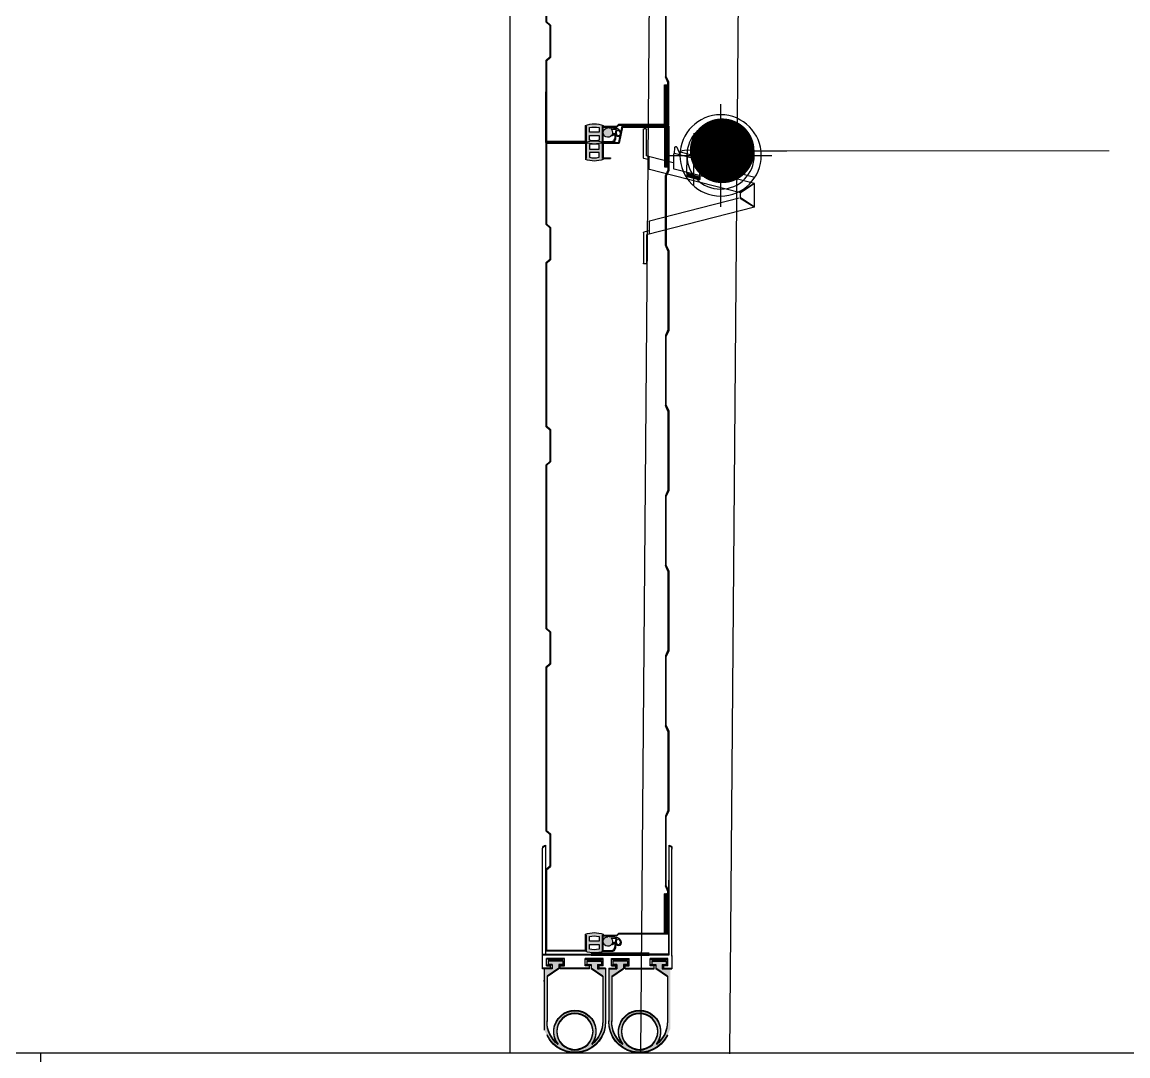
# Model space of a CAD drawing. Header units: millimetres. Extents: x 1448 to 104164, y -19509 to -89.
# Drawn here: x 34293 to 34977, y -7649 to -7010 of the extents above; entities that cross this region are included whole.
import ezdxf

# ---------------------------------------------------------------- set-up
doc = ezdxf.new("R2010")
doc.units = ezdxf.units.MM
doc.header["$LTSCALE"] = 60
doc.header["$MEASUREMENT"] = 0
doc.header["$PDSIZE"] = -10
doc.linetypes.add('CEN', pattern=[62, 60, -1, 0, -1])
doc.linetypes.add('HID', pattern=[2.5, 1.5, -1])
doc.layers.get('0').update_dxf_attribs({"linetype": 'CONTINUOUS'})
for name, color, linetype in [('8', 8, 'CONTINUOUS'), ('[0]', 255, 'CONTINUOUS'), ('A-외장판넬', 8, 'CONTINUOUS'), ('cen', 14, 'CONTINUOUS'), ('CON', 2, 'CONTINUOUS'), ('FIN', 6, 'CONTINUOUS'), ('FOR', 4, 'CONTINUOUS'), ('PANEL', 9, 'CONTINUOUS'), ('WID', 7, 'CONTINUOUS')]:
    doc.layers.add(name, color=color, linetype=linetype)
doc.styles.add('0T-OUT', font='H2GTRE.TTF')
doc.dimstyles.new('MAIN', dxfattribs={"dimtxt": 1.5, "dimasz": 0.5, "dimexe": 1, "dimexo": 2, "dimgap": 1, "dimtad": 1, "dimdec": 0, "dimdsep": 46, "dimlunit": 6, "dimtxsty": '0T-OUT', "dimblk": 'DOT', "dimcen": 2.5, "dimdle": 2, "dimclrd": 256, "dimclre": 256, "dimclrt": 3, "dimadec": 0, "dimazin": 0, "dimtfac": 1, "dimtdec": 0, "dimtix": 1, "dimtmove": 2, "dimatfit": 3, "dimldrblk": 'DOT', "dimfxl": 1, "dimtvp": 1, "dimtolj": 1, "dimtzin": 0, "dimlwd": 0, "dimlwe": 0, "dimarcsym": 0})

# ---------------------------------------------------------------- blocks, each defined once
blk = doc.blocks.new('저온용 버텀씰')
h = blk.add_hatch(color=256)
h.paths.add_polyline_path([(17.66, -44.95, -1), (-4.74, -44.95, -1)], flags=16)
h.paths.add_polyline_path([(57.66, -44.95, -1), (35.26, -44.95, -1)], flags=16)
edge = h.paths.add_edge_path()
edge.add_line((-12.54, -43.06), (-10.39, -47.73))
edge.add_arc((6.46, -38.95), 19, 207.5354, 361.19362)
edge.add_line((25.46, -38.55), (25.46, -5.95))
edge.add_line((25.46, -5.95), (20.45, -5.95))
edge.add_line((20.45, -5.95), (20.45, -3.63))
edge.add_line((20.45, -3.63), (22.94, -3.63))
edge.add_line((22.94, -3.63), (22.94, -1.19))
edge.add_line((22.94, -1.19), (13.94, -1.19))
edge.add_line((13.94, -1.19), (13.94, -3.63))
edge.add_line((13.94, -3.63), (16.45, -3.63))
edge.add_line((16.45, -3.63), (16.45, -6))
edge.add_line((16.45, -6), (23.66, -10.95))
edge.add_line((23.66, -10.95), (23.66, -38.55))
edge.add_arc((6.44, -39.03), 17.23, -52.76113, 1.58966, ccw=False)
edge.add_arc((6.46, -44.95), 13, 323.14732, 576.85268)
edge.add_arc((6.49, -39.03), 17.23, 178.41034, 232.76113, ccw=False)
edge.add_line((-10.74, -38.55), (-10.74, -10.95))
edge.add_line((-10.74, -10.95), (-3.54, -6))
edge.add_line((-3.54, -6), (-3.54, -3.63))
edge.add_line((-3.54, -3.63), (-1.02, -3.63))
edge.add_line((-1.02, -3.63), (-1.02, -1.19))
edge.add_line((-1.02, -1.19), (-10.02, -1.19))
edge.add_line((-10.02, -1.19), (-10.02, -3.63))
edge.add_line((-10.02, -3.63), (-7.54, -3.63))
edge.add_line((-7.54, -3.63), (-7.54, -6))
edge.add_line((-7.54, -6), (-12.54, -6))
edge.add_line((-12.54, -6), (-12.54, -43.06))
edge = h.paths.add_edge_path()
edge.add_line((63.61, -47.15), (65.46, -43.78))
edge.add_line((65.46, -43.78), (65.46, -6))
edge.add_line((65.46, -6), (60.46, -6))
edge.add_line((60.46, -6), (60.46, -3.63))
edge.add_line((60.46, -3.63), (62.95, -3.63))
edge.add_line((62.95, -3.63), (62.95, -1.19))
edge.add_line((62.95, -1.19), (53.95, -1.19))
edge.add_line((53.95, -1.19), (53.95, -3.63))
edge.add_line((53.95, -3.63), (56.46, -3.63))
edge.add_line((56.46, -3.63), (56.46, -6))
edge.add_line((56.46, -6), (63.66, -10.95))
edge.add_line((63.66, -10.95), (63.66, -38.55))
edge.add_arc((46.44, -39.03), 17.23, -52.76113, 1.58966, ccw=False)
edge.add_arc((46.46, -44.95), 13, 323.14732, 576.85268)
edge.add_arc((46.49, -39.03), 17.23, 178.41034, 232.76113, ccw=False)
edge.add_line((29.26, -38.55), (29.26, -10.95))
edge.add_line((29.26, -10.95), (36.48, -6))
edge.add_line((36.48, -6), (36.48, -3.63))
edge.add_line((36.48, -3.63), (38.99, -3.63))
edge.add_line((38.99, -3.63), (38.99, -1.19))
edge.add_line((38.99, -1.19), (29.99, -1.19))
edge.add_line((29.99, -1.19), (29.99, -3.63))
edge.add_line((29.99, -3.63), (32.48, -3.63))
edge.add_line((32.48, -3.63), (32.48, -6))
edge.add_line((32.48, -6), (31.48, -5.95))
edge.add_line((31.48, -5.95), (27.46, -5.95))
edge.add_line((27.46, -5.95), (27.46, -38.55))
edge.add_arc((46.46, -38.95), 19, 178.80638, 334.43909)
at = {"layer": 'FOR'}
for points in [[(36.46, 3.48), (0.46, 3.48), (0.46, 2.98), (36.46, 2.98)], [(36.46, 2.98), (0.46, 2.98), (0.46, 2.48), (36.46, 2.48)]]:
    blk.add_hatch(color=4, dxfattribs=at).paths.add_polyline_path(points)
for p, q in [((-11.54, 70), (-11.54, 2.48)), ((-13.54, 25.32), (-13.54, 68.05)), ((66.46, -6), (66.46, 68.05)), ((-11.54, 2.98), (-11.54, 48.35)), ((-13.54, 4.82), (-13.54, 25.32)), ((-13.54, 1.8), (-13.54, 5.32)), ((-13.54, 1.8), (-13.54, -6)), ((0.46, 2.98), (-11.54, 2.98)), ((-11.54, 2.48), (66.46, 2.48)), ((0, 0), (-11, 0)), ((-11, 0), (0, 0)), ((-11, -4), (-11, 0)), ((0, -4), (0, 0)), ((23.91, 0), (12.91, 0)), ((23.91, 0), (12.91, 0)), ((12.91, -4), (12.91, 0)), ((23.91, -4), (23.91, 0)), ((40.01, 0), (29.01, 0)), ((29.01, 0), (40.01, 0)), ((29.01, -4), (29.01, 0)), ((40.01, -4), (40.01, 0)), ((52.93, 0), (63.93, 0)), ((52.93, -4), (52.93, 0)), ((63.93, -4), (63.93, 0)), ((63.93, -4), (63.93, 0)), ((-7.54, -6), (-13.54, -6)), ((-11, -4), (-8.54, -4)), ((-10.74, -10.95), (-3.54, -6)), ((-10.02, -1.19), (-10.02, -3.63)), ((-10.02, -1.19), (-10.02, -3.63)), ((-1.02, -1.19), (-10.02, -1.19)), ((-1.02, -1.19), (-10.02, -1.19)), ((-7.54, -3.63), (-10.02, -3.63)), ((-7.54, -3.63), (-10.02, -3.63)), ((-8.54, -6), (-8.54, -4)), ((-7.54, -3.63), (-7.54, -5.95)), ((-7.54, -3.63), (-7.54, -6)), ((-3.54, -3.63), (-3.54, -6)), ((-1.02, -3.63), (-3.54, -3.63)), ((-1.02, -3.63), (-3.54, -3.63)), ((-2.54, -6), (-2.54, -4)), ((-2.54, -4), (0, -4)), ((15.45, -6), (-2.54, -6)), ((-1.02, -1.19), (-1.02, -3.63)), ((-1.02, -1.19), (-1.02, -3.63)), ((15.45, -4), (12.91, -4)), ((13.94, -1.19), (13.94, -3.63)), ((13.94, -1.19), (13.94, -3.63)), ((13.94, -1.19), (22.94, -1.19)), ((13.94, -1.19), (22.94, -1.19)), ((13.94, -3.63), (16.45, -3.63)), ((13.94, -3.63), (16.45, -3.63)), ((15.45, -6), (15.45, -4)), ((16.45, -3.63), (16.45, -6)), ((23.66, -10.95), (16.45, -6)), ((20.45, -3.63), (20.45, -5.95)), ((20.45, -3.63), (20.45, -5.95)), ((20.45, -3.63), (22.94, -3.63)), ((20.45, -3.63), (22.94, -3.63)), ((25.46, -5.95), (20.45, -5.95)), ((21.45, -4), (21.45, -5.95)), ((23.91, -4), (21.45, -4)), ((22.94, -1.19), (22.94, -3.63)), ((22.94, -1.19), (22.94, -3.63)), ((25.46, -5.95), (25.46, -38.55)), ((27.46, -5.95), (27.46, -38.55)), ((27.46, -5.95), (31.48, -5.95)), ((29.01, -4), (31.48, -4)), ((29.26, -10.95), (36.48, -6)), ((38.99, -1.19), (29.99, -1.19)), ((38.99, -1.19), (29.99, -1.19)), ((29.99, -1.19), (29.99, -3.63)), ((29.99, -1.19), (29.99, -3.63)), ((32.48, -3.63), (29.99, -3.63)), ((32.48, -3.63), (29.99, -3.63)), ((31.48, -5.95), (31.48, -4)), ((32.48, -6), (31.48, -5.95)), ((32.48, -3.63), (32.48, -5.95)), ((32.48, -3.63), (32.48, -6)), ((38.99, -3.63), (36.48, -3.63)), ((38.99, -3.63), (36.48, -3.63)), ((36.48, -3.63), (36.48, -6)), ((37.48, -6), (37.48, -4)), ((37.48, -4), (40.01, -4)), ((37.48, -6), (55.46, -6)), ((38.99, -1.19), (38.99, -3.63)), ((38.99, -1.19), (38.99, -3.63)), ((55.46, -4), (52.93, -4)), ((53.95, -1.19), (62.95, -1.19)), ((53.95, -1.19), (62.95, -1.19)), ((53.95, -1.19), (53.95, -3.63)), ((53.95, -1.19), (53.95, -3.63)), ((53.95, -3.63), (56.46, -3.63)), ((53.95, -3.63), (56.46, -3.63)), ((55.46, -6), (55.46, -4)), ((56.46, -3.63), (56.46, -6)), ((56.46, -6), (63.66, -10.95)), ((60.46, -3.63), (62.95, -3.63)), ((60.46, -3.63), (62.95, -3.63)), ((60.46, -3.63), (60.46, -5.95)), ((60.46, -3.63), (60.46, -6)), ((60.46, -6), (66.46, -6)), ((61.46, -6), (61.46, -4)), ((63.93, -4), (61.46, -4)), ((62.95, -1.19), (62.95, -3.63)), ((62.95, -1.19), (62.95, -3.63)), ((65.46, -6), (65.46, -43.78)), ((-10.74, -10.95), (-10.74, -38.55)), ((23.66, -10.95), (23.66, -38.55)), ((29.26, -10.95), (29.26, -38.55)), ((63.66, -10.95), (63.66, -38.55))]:
    blk.add_line(p, q)
for centre in [(6.46, -44.95), (46.46, -44.95)]:
    blk.add_circle(centre, 11.2)
for centre, radius, start, end in [((-11.59, 68.05), 1.95, 88.56746, 180), ((64.43, 67.97), 2.04, 2.41452, 88.99916), ((6.46, -44.95), 13, 323.14732, 216.85268), ((46.46, -44.95), 13, 323.14732, 216.85268), ((6.49, -39.03), 17.23, 178.41034, 232.76113), ((6.46, -38.95), 19, 205.56091, 1.19362), ((6.44, -39.03), 17.23, 307.23887, 1.58966), ((46.46, -38.95), 19, 178.80638, 334.43909), ((46.49, -39.03), 17.23, 178.41034, 232.76113), ((46.44, -39.03), 17.23, 307.23887, 1.58966)]:
    blk.add_arc(centre, radius, start, end)
at = {"color": 4}
blk.add_point((65.46, -13.66), dxfattribs=at)
at = {"layer": '8', "color": 7}
blk.add_line((64.46, 2.48), (64.46, 70), dxfattribs=at)
at = {"layer": 'FOR', "color": 4}
for p, q in [((36.46, 3.48), (0.46, 3.48)), ((36.46, 2.98), (0.46, 2.98)), ((36.46, 2.98), (0.46, 2.98)), ((36.46, 2.48), (0.46, 2.48))]:
    blk.add_line(p, q, dxfattribs=at)
blk = doc.blocks.new('11')
at = {"color": 7}
for p, q in [((5196.99, -25158.75), (5196.99, -25142.38)), ((5196.99, -25158.75), (5196.99, -25142.38)), ((5198.96, -25159.94), (5198.96, -25142.38)), ((5198.96, -25159.94), (5198.96, -25142.38)), ((5195.53, -25166.76), (5195.53, -25159.12)), ((5195.53, -25166.76), (5195.53, -25159.12)), ((5195.53, -25199.47), (5195.53, -25207.11)), ((5195.53, -25199.47), (5195.53, -25207.11)), ((5196.99, -25207.48), (5196.99, -25225.05)), ((5196.99, -25207.48), (5196.99, -25225.05)), ((5198.96, -25206.28), (5198.96, -25225.05)), ((5198.96, -25206.28), (5198.96, -25225.05))]:
    blk.add_line(p, q, dxfattribs=at)
at = {"color": 7, "linetype": 'CEN'}
for p, q in [((5197.41, -25141.95), (5198.53, -25141.95)), ((5197.41, -25141.95), (5198.53, -25141.95)), ((5197.41, -25225.48), (5198.53, -25225.48)), ((5197.41, -25225.48), (5198.53, -25225.48))]:
    blk.add_line(p, q, dxfattribs=at)
for p, q in [((5180.5, -25162.97), (5195.1, -25159.23)), ((5180.5, -25162.97), (5195.1, -25159.23)), ((5195.1, -25159.23), (5196.99, -25158.75)), ((5195.1, -25159.23), (5196.99, -25158.75)), ((5195.53, -25161.16), (5198.64, -25160.36)), ((5195.53, -25161.16), (5198.64, -25160.36)), ((5130.35, -25175.82), (5159.49, -25168.35)), ((5139.85, -25181.36), (5195.21, -25167.17)), ((5139.85, -25181.36), (5195.21, -25167.17)), ((5130.35, -25190.4), (5130.35, -25175.82)), ((5130.35, -25175.82), (5138.54, -25181.34)), ((5130.35, -25190.4), (5130.35, -25175.82)), ((5130.35, -25175.82), (5138.54, -25181.34)), ((5130.6, -25175.76), (5139.16, -25181.24)), ((5130.6, -25175.76), (5139.16, -25181.24)), ((5130.35, -25190.4), (5138.54, -25184.89)), ((5130.35, -25190.4), (5138.54, -25184.89)), ((5130.6, -25190.47), (5139.16, -25184.99)), ((5130.6, -25190.47), (5139.16, -25184.99)), ((5138.92, -25184.18), (5138.92, -25182.05)), ((5138.92, -25184.18), (5138.92, -25182.05)), ((5139.85, -25184.87), (5195.21, -25199.06)), ((5139.85, -25184.87), (5195.21, -25199.06)), ((5130.35, -25190.4), (5196.99, -25207.48)), ((5130.35, -25190.4), (5196.99, -25207.48)), ((5195.53, -25205.07), (5198.64, -25205.87)), ((5195.53, -25205.07), (5198.64, -25205.87))]:
    blk.add_line(p, q)
at = {"color": 7}
for centre, start, end in [((5197.41, -25142.38), 90, 180), ((5197.41, -25142.38), 90, 180), ((5198.53, -25142.38), 0, 90), ((5198.53, -25142.38), 0, 90), ((5197.41, -25225.05), 180, 270), ((5197.41, -25225.05), 180, 270), ((5198.53, -25225.05), 270, 0), ((5198.53, -25225.05), 270, 0)]:
    blk.add_arc(centre, 0.429, start, end, dxfattribs=at)
for centre, radius, start, end in [((5198.53, -25159.94), 0.429, 284.37278, 0), ((5198.53, -25159.94), 0.429, 284.37278, 0), ((5195.1, -25166.76), 0.429, 284.37278, 0), ((5195.1, -25166.76), 0.429, 284.37278, 0), ((5138.06, -25182.05), 0.858, 0, 56.06619), ((5138.06, -25182.05), 0.858, 0, 56.06619), ((5138.06, -25184.18), 0.858, 303.93381, 0), ((5139.64, -25180.52), 0.858, 236.06619, 284.37278), ((5139.64, -25180.52), 0.858, 236.06619, 284.37278), ((5195.1, -25199.47), 0.429, 0, 75.62722), ((5195.1, -25199.47), 0.429, 0, 75.62722), ((5198.53, -25206.28), 0.429, 0, 75.62722), ((5198.53, -25206.28), 0.429, 0, 75.62722)]:
    blk.add_arc(centre, radius, start, end)
blk = doc.blocks.new('roll')
at = {"color": 1}
for p, q in [((0, -13.77), (0, 15.14)), ((0, -13.77), (0, 15.14)), ((16.62, 13.87), (16.82, -18.37)), ((16.62, 13.87), (16.82, -18.37)), ((-13.39, 0), (13.14, 0)), ((-13.39, 0), (13.14, 0))]:
    blk.add_line(p, q, dxfattribs=at)
for p, q in [((7.93, -4.12), (28.41, 1.13)), ((7.93, -4.12), (28.41, 1.13)), ((9.01, -2.07), (25.73, 2.21)), ((9.01, -2.07), (25.73, 2.21)), ((24.86, 0.22), (26.91, 5)), ((24.86, 0.22), (26.91, 5)), ((27.2, 5.24), (27.79, 5.39)), ((27.2, 5.24), (27.79, 5.39)), ((28.41, 1.13), (28.32, 4.99)), ((28.41, 1.13), (28.32, 4.99)), ((-21.21, -13.63), (7.93, -6.16)), ((0, -5.36), (7.93, -4.12)), ((0, -5.36), (7.93, -4.12)), ((4.69, -2.6), (7.5, -2.6)), ((4.69, -2.6), (7.5, -2.6)), ((6.65, -4.32), (7.93, -4.12)), ((6.65, -4.32), (7.93, -4.12)), ((9.01, -3.84), (9.01, -2.07)), ((9.01, -3.84), (9.01, -2.07)), ((8.47, -13.63), (28.62, -8.47)), ((8.47, -13.63), (28.62, -8.47)), ((12.75, -12.94), (12.75, -14.58)), ((12.75, -12.94), (12.75, -14.58)), ((13.28, -15), (20.57, -13.13)), ((13.28, -15), (20.57, -13.13)), ((20.9, -10.86), (20.9, -12.71)), ((20.9, -10.86), (20.9, -12.71))]:
    blk.add_line(p, q)
at = {"color": 7}
for p, q in [((28.95, -8.05), (28.95, 0.71)), ((28.95, -8.05), (28.95, 0.71)), ((7.93, -13.21), (7.93, -4.12)), ((7.93, -13.21), (7.93, -4.12))]:
    blk.add_line(p, q, dxfattribs=at)
at = {"color": 1, "linetype": 'HID'}
for p, q in [((12.75, -12.94), (12.54, -2.94)), ((12.75, -12.94), (12.54, -2.94)), ((20.9, -10.86), (20.69, -0.85)), ((20.9, -10.86), (20.69, -0.85))]:
    blk.add_line(p, q, dxfattribs=at)
at = {"color": 2}
for p, q in [((12.75, -13.35), (20.9, -11.08)), ((12.75, -13.35), (20.9, -11.08)), ((20.9, -11.59), (12.75, -13.35)), ((20.9, -11.59), (12.75, -13.35)), ((12.75, -14.18), (20.9, -12.06)), ((12.75, -14.18), (20.9, -12.06)), ((20.9, -12.57), (12.75, -14.18)), ((12.75, -14.58), (20.9, -12.57)), ((20.9, -12.57), (12.75, -14.18)), ((12.75, -14.58), (20.9, -12.57)), ((12.76, -13.77), (20.9, -11.59)), ((12.76, -13.77), (20.9, -11.59)), ((20.9, -12.06), (12.76, -13.77)), ((20.9, -12.06), (12.76, -13.77))]:
    blk.add_line(p, q, dxfattribs=at)
at = {"color": 7}
for radius in [25.13, 20.84]:
    blk.add_circle((0, 0), radius, dxfattribs=at)
at = {"color": 4}
for radius in [13.93, 12.28, 10.13]:
    blk.add_circle((0, 0), radius, dxfattribs=at)
at = {"color": 6}
blk.add_circle((0, 0), 9.46, dxfattribs=at)
for radius in [4.65, 4.22]:
    blk.add_circle((0, 0), radius)
for centre, radius, start, end in [((-0.01, 0.01), 7.95, 340.81023, 284.41777), ((-0.01, 0.01), 7.95, 340.81023, 284.41777), ((0, 0), 5.36, 330.99721, 287.7667), ((0, 0), 5.36, 330.99721, 287.7667), ((20.06, -10.45), 13.86, 65.91148, 142.83407), ((20.06, -10.45), 13.86, 65.91148, 142.83407), ((27.3, 4.83), 0.429, 104.37278, 156.81654), ((27.3, 4.83), 0.429, 104.37278, 156.81654), ((27.9, 4.98), 0.429, 1.27615, 104.37278), ((27.9, 4.98), 0.429, 1.27615, 104.37278), ((28.52, 0.71), 0.429, 0, 104.37278), ((28.52, 0.71), 0.429, 0, 104.37278), ((8.36, -13.21), 0.429, 180, 284.37278), ((8.36, -13.21), 0.429, 180, 284.37278), ((20.47, -12.71), 0.429, 284.37278, 0), ((20.47, -12.71), 0.429, 284.37278, 0), ((28.52, -8.05), 0.429, 284.37278, 0), ((28.52, -8.05), 0.429, 284.37278, 0), ((13.18, -14.58), 0.429, 180, 284.37278), ((13.18, -14.58), 0.429, 180, 284.37278), ((-13.49, -21.98), 0.858, 303.93381, 0), ((-11.92, -23.5), 0.858, 75.62722, 123.93381), ((-11.92, -23.5), 0.858, 75.62722, 123.93381)]:
    blk.add_arc(centre, radius, start, end)
at = {"layer": 'cen'}
for p, q in [((0, 31.73), (0, -31.73)), ((31.73, 0), (-31.73, 0))]:
    blk.add_line(p, q, dxfattribs=at)
blk = doc.blocks.new('*X51')
at = {"color": 0}
for p, q in [((112.38, 374.89), (114.29, 376.8)), ((112.38, 375.07), (114.11, 376.8)), ((112.38, 375.25), (113.94, 376.8)), ((112.38, 375.43), (113.76, 376.8)), ((112.38, 375.6), (113.58, 376.8)), ((112.38, 375.78), (113.41, 376.8)), ((112.38, 375.96), (113.23, 376.8)), ((112.38, 376.13), (113.05, 376.8)), ((112.38, 376.31), (112.87, 376.8)), ((112.38, 376.49), (112.7, 376.8)), ((112.38, 376.66), (112.52, 376.8)), ((114.39, 374.75), (112.38, 376.76)), ((114.21, 374.75), (112.38, 376.58)), ((114.04, 374.75), (112.38, 376.41)), ((113.86, 374.75), (112.38, 376.23)), ((113.68, 374.75), (112.38, 376.05)), ((112.42, 374.75), (114.47, 376.8)), ((114.57, 374.75), (112.52, 376.8)), ((112.59, 374.75), (114.64, 376.8)), ((114.74, 374.75), (112.69, 376.8)), ((112.77, 374.75), (114.82, 376.8)), ((114.92, 374.75), (112.87, 376.8)), ((112.95, 374.75), (115, 376.8)), ((115.1, 374.75), (113.05, 376.8)), ((113.12, 374.75), (115.17, 376.8)), ((115.27, 374.75), (113.22, 376.8)), ((113.3, 374.75), (115.35, 376.8)), ((115.45, 374.75), (113.4, 376.8)), ((113.48, 374.75), (115.53, 376.8)), ((115.63, 374.75), (113.58, 376.8)), ((113.65, 374.75), (115.7, 376.8)), ((115.8, 374.75), (113.75, 376.8)), ((113.83, 374.75), (115.88, 376.8)), ((115.98, 374.75), (113.93, 376.8)), ((114.01, 374.75), (116.06, 376.8)), ((116.16, 374.75), (114.11, 376.8)), ((114.18, 374.75), (116.23, 376.8)), ((116.33, 374.75), (114.28, 376.8)), ((114.36, 374.75), (116.41, 376.8)), ((116.51, 374.75), (114.46, 376.8)), ((114.54, 374.75), (116.59, 376.8)), ((116.69, 374.75), (114.64, 376.8)), ((114.71, 374.75), (116.76, 376.8)), ((116.86, 374.75), (114.81, 376.8)), ((114.89, 374.75), (116.94, 376.8)), ((117.04, 374.75), (114.99, 376.8)), ((115.07, 374.75), (117.12, 376.8)), ((117.22, 374.75), (115.17, 376.8)), ((115.24, 374.75), (117.29, 376.8)), ((117.39, 374.75), (115.34, 376.8)), ((115.42, 374.75), (117.47, 376.8)), ((117.57, 374.75), (115.52, 376.8)), ((115.6, 374.75), (117.65, 376.8)), ((117.75, 374.75), (115.7, 376.8)), ((115.77, 374.75), (117.82, 376.8)), ((117.92, 374.75), (115.87, 376.8)), ((115.95, 374.75), (118, 376.8)), ((118.1, 374.75), (116.05, 376.8)), ((116.13, 374.75), (118.18, 376.8)), ((118.28, 374.75), (116.23, 376.8)), ((116.3, 374.75), (118.35, 376.8)), ((118.45, 374.75), (116.4, 376.8)), ((116.48, 374.75), (118.53, 376.8)), ((118.63, 374.75), (116.58, 376.8)), ((116.66, 374.75), (118.71, 376.8)), ((118.81, 374.75), (116.76, 376.8)), ((116.84, 374.75), (118.89, 376.8)), ((118.98, 374.75), (116.93, 376.8)), ((117.01, 374.75), (119.06, 376.8)), ((119.16, 374.75), (117.11, 376.8)), ((117.19, 374.75), (119.24, 376.8)), ((119.34, 374.75), (117.29, 376.8)), ((117.37, 374.75), (119.42, 376.8)), ((119.52, 374.75), (117.47, 376.8)), ((117.54, 374.75), (119.59, 376.8)), ((119.69, 374.75), (117.64, 376.8)), ((117.72, 374.75), (119.77, 376.8)), ((119.87, 374.75), (117.82, 376.8)), ((117.9, 374.75), (119.95, 376.8)), ((120.05, 374.75), (118, 376.8)), ((118.07, 374.75), (120.12, 376.8)), ((120.22, 374.75), (118.17, 376.8)), ((118.25, 374.75), (120.3, 376.8)), ((120.4, 374.75), (118.35, 376.8)), ((118.43, 374.75), (120.48, 376.8)), ((120.58, 374.75), (118.53, 376.8)), ((118.6, 374.75), (120.65, 376.8)), ((120.75, 374.75), (118.7, 376.8)), ((118.78, 374.75), (120.83, 376.8)), ((120.93, 374.75), (118.88, 376.8)), ((118.96, 374.75), (121.01, 376.8)), ((121.11, 374.75), (119.06, 376.8)), ((119.13, 374.75), (121.18, 376.8)), ((121.28, 374.75), (119.23, 376.8)), ((119.31, 374.75), (121.36, 376.8)), ((121.46, 374.75), (119.41, 376.8)), ((119.49, 374.75), (121.54, 376.8)), ((121.64, 374.75), (119.59, 376.8)), ((119.66, 374.75), (121.71, 376.8)), ((121.81, 374.75), (119.76, 376.8)), ((119.84, 374.75), (121.89, 376.8)), ((121.99, 374.75), (119.94, 376.8)), ((120.02, 374.75), (122.07, 376.8)), ((122.17, 374.75), (120.12, 376.8)), ((120.19, 374.75), (122.24, 376.8)), ((122.34, 374.75), (120.29, 376.8)), ((120.37, 374.75), (122.42, 376.8)), ((122.52, 374.75), (120.47, 376.8)), ((120.55, 374.75), (122.6, 376.8)), ((122.7, 374.75), (120.65, 376.8)), ((120.72, 374.75), (122.77, 376.8)), ((122.87, 374.75), (120.82, 376.8)), ((120.9, 374.75), (122.95, 376.8)), ((123.05, 374.75), (121, 376.8)), ((121.08, 374.75), (123.13, 376.8)), ((123.23, 374.75), (121.18, 376.8)), ((121.25, 374.75), (123.3, 376.8)), ((123.4, 374.75), (121.35, 376.8)), ((121.43, 374.75), (123.48, 376.8)), ((123.58, 374.75), (121.53, 376.8)), ((121.61, 374.75), (123.66, 376.8)), ((123.76, 374.75), (121.71, 376.8)), ((121.78, 374.75), (123.83, 376.8)), ((123.93, 374.75), (121.88, 376.8)), ((121.96, 374.75), (124.01, 376.8)), ((124.11, 374.75), (122.06, 376.8)), ((122.14, 374.75), (124.19, 376.8)), ((124.29, 374.75), (122.24, 376.8)), ((122.32, 374.75), (124.37, 376.8)), ((124.47, 374.75), (122.42, 376.8)), ((122.49, 374.75), (124.54, 376.8)), ((124.64, 374.75), (122.59, 376.8)), ((122.67, 374.75), (124.72, 376.8)), ((124.82, 374.75), (122.77, 376.8)), ((122.85, 374.75), (124.9, 376.8)), ((125, 374.75), (122.95, 376.8)), ((123.02, 374.75), (125.07, 376.8)), ((125.17, 374.75), (123.12, 376.8)), ((123.2, 374.75), (125.25, 376.8)), ((125.35, 374.75), (123.3, 376.8)), ((123.38, 374.75), (125.43, 376.8)), ((125.53, 374.75), (123.48, 376.8)), ((123.55, 374.75), (125.6, 376.8)), ((125.7, 374.75), (123.65, 376.8)), ((123.73, 374.75), (125.78, 376.8)), ((125.88, 374.75), (123.83, 376.8)), ((123.91, 374.75), (125.96, 376.8)), ((126.06, 374.75), (124.01, 376.8)), ((124.08, 374.75), (126.13, 376.8)), ((126.23, 374.75), (124.18, 376.8)), ((124.26, 374.75), (126.31, 376.8)), ((126.41, 374.75), (124.36, 376.8)), ((124.44, 374.75), (126.49, 376.8)), ((126.59, 374.75), (124.54, 376.8)), ((124.61, 374.75), (126.66, 376.8)), ((126.76, 374.75), (124.71, 376.8)), ((124.79, 374.75), (126.84, 376.8)), ((126.94, 374.75), (124.89, 376.8)), ((124.97, 374.75), (127.02, 376.8)), ((127.12, 374.75), (125.07, 376.8)), ((125.14, 374.75), (127.19, 376.8)), ((127.29, 374.75), (125.24, 376.8)), ((125.32, 374.75), (127.37, 376.8)), ((127.47, 374.75), (125.42, 376.8)), ((125.5, 374.75), (127.55, 376.8)), ((127.65, 374.75), (125.6, 376.8)), ((125.67, 374.75), (127.72, 376.8)), ((127.82, 374.75), (125.77, 376.8)), ((125.85, 374.75), (127.9, 376.8)), ((128, 374.75), (125.95, 376.8)), ((126.03, 374.75), (128.08, 376.8)), ((128.18, 374.75), (126.13, 376.8)), ((126.2, 374.75), (128.25, 376.8)), ((128.35, 374.75), (126.3, 376.8)), ((126.38, 374.75), (128.43, 376.8)), ((128.53, 374.75), (126.48, 376.8)), ((126.56, 374.75), (128.61, 376.8)), ((128.71, 374.75), (126.66, 376.8)), ((126.73, 374.75), (128.78, 376.8)), ((128.88, 374.75), (126.83, 376.8)), ((126.91, 374.75), (128.96, 376.8)), ((129.06, 374.75), (127.01, 376.8)), ((127.09, 374.75), (129.14, 376.8)), ((129.24, 374.75), (127.19, 376.8)), ((127.26, 374.75), (129.31, 376.8)), ((129.41, 374.75), (127.36, 376.8)), ((127.44, 374.75), (129.49, 376.8)), ((129.59, 374.75), (127.54, 376.8)), ((127.62, 374.75), (129.67, 376.8)), ((129.77, 374.75), (127.72, 376.8)), ((127.8, 374.75), (129.85, 376.8)), ((129.95, 374.75), (127.9, 376.8)), ((127.97, 374.75), (130.02, 376.8)), ((130.12, 374.75), (128.07, 376.8)), ((128.15, 374.75), (130.2, 376.8)), ((130.3, 374.75), (128.25, 376.8)), ((128.33, 374.75), (130.38, 376.8)), ((130.48, 374.75), (128.43, 376.8)), ((128.5, 374.75), (130.55, 376.8)), ((130.65, 374.75), (128.6, 376.8)), ((128.68, 374.75), (130.73, 376.8)), ((130.83, 374.75), (128.78, 376.8)), ((128.86, 374.75), (130.91, 376.8)), ((131.01, 374.75), (128.96, 376.8)), ((129.03, 374.75), (131.08, 376.8)), ((131.18, 374.75), (129.13, 376.8)), ((129.21, 374.75), (131.26, 376.8)), ((131.36, 374.75), (129.31, 376.8)), ((129.39, 374.75), (131.44, 376.8)), ((131.54, 374.75), (129.49, 376.8)), ((129.56, 374.75), (131.61, 376.8)), ((131.71, 374.75), (129.66, 376.8)), ((129.74, 374.75), (131.79, 376.8)), ((131.89, 374.75), (129.84, 376.8)), ((129.92, 374.75), (131.97, 376.8)), ((132.07, 374.75), (130.02, 376.8)), ((130.09, 374.75), (132.14, 376.8)), ((132.24, 374.75), (130.19, 376.8)), ((130.27, 374.75), (132.32, 376.8)), ((132.42, 374.75), (130.37, 376.8)), ((130.45, 374.75), (132.5, 376.8)), ((132.6, 374.75), (130.55, 376.8)), ((130.62, 374.75), (132.67, 376.8)), ((132.77, 374.75), (130.72, 376.8)), ((130.8, 374.75), (132.85, 376.8)), ((132.95, 374.75), (130.9, 376.8)), ((130.98, 374.75), (133.03, 376.8)), ((133.13, 374.75), (131.08, 376.8)), ((131.15, 374.75), (133.2, 376.8)), ((133.3, 374.75), (131.25, 376.8)), ((131.33, 374.75), (133.38, 376.8)), ((133.48, 374.75), (131.43, 376.8)), ((131.51, 374.75), (133.56, 376.8)), ((133.66, 374.75), (131.61, 376.8)), ((131.68, 374.75), (133.73, 376.8)), ((133.83, 374.75), (131.78, 376.8)), ((131.86, 374.75), (133.91, 376.8)), ((134.01, 374.75), (131.96, 376.8)), ((132.04, 374.75), (134.09, 376.8)), ((134.19, 374.75), (132.14, 376.8)), ((132.21, 374.75), (134.26, 376.8)), ((134.36, 374.75), (132.31, 376.8)), ((132.39, 374.75), (134.44, 376.8)), ((134.54, 374.75), (132.49, 376.8)), ((132.57, 374.75), (134.62, 376.8)), ((134.72, 374.75), (132.67, 376.8)), ((132.75, 374.75), (134.8, 376.8)), ((134.89, 374.75), (132.84, 376.8)), ((132.92, 374.75), (134.97, 376.8)), ((135.07, 374.75), (133.02, 376.8)), ((133.1, 374.75), (135.15, 376.8)), ((135.25, 374.75), (133.2, 376.8)), ((133.28, 374.75), (135.33, 376.8)), ((135.43, 374.75), (133.38, 376.8)), ((133.45, 374.75), (135.5, 376.8)), ((135.6, 374.75), (133.55, 376.8)), ((133.63, 374.75), (135.68, 376.8)), ((135.78, 374.75), (133.73, 376.8)), ((133.81, 374.75), (135.86, 376.8)), ((135.96, 374.75), (133.91, 376.8)), ((133.98, 374.75), (136.03, 376.8)), ((136.13, 374.75), (134.08, 376.8)), ((134.16, 374.75), (136.21, 376.8)), ((136.31, 374.75), (134.26, 376.8)), ((134.34, 374.75), (136.39, 376.8)), ((136.49, 374.75), (134.44, 376.8)), ((134.51, 374.75), (136.56, 376.8)), ((136.66, 374.75), (134.61, 376.8)), ((134.69, 374.75), (136.74, 376.8)), ((136.84, 374.75), (134.79, 376.8)), ((134.87, 374.75), (136.88, 376.77)), ((136.88, 374.89), (134.97, 376.8)), ((135.04, 374.75), (136.88, 376.59)), ((136.88, 375.06), (135.14, 376.8)), ((135.22, 374.75), (136.88, 376.41)), ((136.88, 375.24), (135.32, 376.8)), ((135.4, 374.75), (136.88, 376.24)), ((136.88, 375.42), (135.5, 376.8)), ((135.57, 374.75), (136.88, 376.06)), ((136.88, 375.59), (135.67, 376.8)), ((136.88, 375.77), (135.85, 376.8)), ((136.88, 375.95), (136.03, 376.8)), ((136.88, 376.12), (136.2, 376.8)), ((136.88, 376.3), (136.38, 376.8)), ((136.88, 376.48), (136.56, 376.8)), ((136.88, 376.65), (136.73, 376.8)), ((113.5, 374.75), (112.38, 375.88)), ((113.33, 374.75), (112.38, 375.7)), ((113.15, 374.75), (112.38, 375.52)), ((112.97, 374.75), (112.38, 375.35)), ((112.8, 374.75), (112.38, 375.17)), ((112.62, 374.75), (112.38, 374.99)), ((112.44, 374.75), (112.38, 374.82)), ((135.75, 374.75), (136.88, 375.88)), ((135.93, 374.75), (136.88, 375.71)), ((136.1, 374.75), (136.88, 375.53)), ((136.28, 374.75), (136.88, 375.35)), ((136.46, 374.75), (136.88, 375.18)), ((136.63, 374.75), (136.88, 375)), ((136.81, 374.75), (136.88, 374.82))]:
    blk.add_line(p, q, dxfattribs=at)
blk = doc.blocks.new('*X50')
at = {"color": 0}
for p, q in [((586.88, 374.93), (588.76, 376.8)), ((586.88, 375.1), (588.58, 376.8)), ((586.88, 375.28), (588.4, 376.8)), ((586.88, 375.46), (588.23, 376.8)), ((586.88, 375.63), (588.05, 376.8)), ((586.88, 375.81), (587.87, 376.8)), ((586.88, 375.99), (587.7, 376.8)), ((586.88, 376.16), (587.52, 376.8)), ((586.88, 376.34), (587.34, 376.8)), ((586.88, 376.52), (587.17, 376.8)), ((586.88, 376.69), (586.99, 376.8)), ((588.86, 374.75), (586.88, 376.73)), ((588.68, 374.75), (586.88, 376.55)), ((588.5, 374.75), (586.88, 376.37)), ((588.33, 374.75), (586.88, 376.2)), ((588.15, 374.75), (586.88, 376.02)), ((589.03, 374.75), (586.98, 376.8)), ((587.06, 374.75), (589.11, 376.8)), ((589.21, 374.75), (587.16, 376.8)), ((587.24, 374.75), (589.29, 376.8)), ((589.39, 374.75), (587.34, 376.8)), ((587.41, 374.75), (589.46, 376.8)), ((589.56, 374.75), (587.51, 376.8)), ((587.59, 374.75), (589.64, 376.8)), ((589.74, 374.75), (587.69, 376.8)), ((587.77, 374.75), (589.82, 376.8)), ((589.92, 374.75), (587.87, 376.8)), ((587.95, 374.75), (590, 376.8)), ((590.09, 374.75), (588.04, 376.8)), ((588.12, 374.75), (590.17, 376.8)), ((590.27, 374.75), (588.22, 376.8)), ((588.3, 374.75), (590.35, 376.8)), ((590.45, 374.75), (588.4, 376.8)), ((588.48, 374.75), (590.53, 376.8)), ((590.63, 374.75), (588.58, 376.8)), ((588.65, 374.75), (590.7, 376.8)), ((590.8, 374.75), (588.75, 376.8)), ((588.83, 374.75), (590.88, 376.8)), ((590.98, 374.75), (588.93, 376.8)), ((589.01, 374.75), (591.06, 376.8)), ((591.16, 374.75), (589.11, 376.8)), ((589.18, 374.75), (591.23, 376.8)), ((591.33, 374.75), (589.28, 376.8)), ((589.36, 374.75), (591.41, 376.8)), ((591.51, 374.75), (589.46, 376.8)), ((589.54, 374.75), (591.59, 376.8)), ((591.69, 374.75), (589.64, 376.8)), ((589.71, 374.75), (591.76, 376.8)), ((591.86, 374.75), (589.81, 376.8)), ((589.89, 374.75), (591.94, 376.8)), ((592.04, 374.75), (589.99, 376.8)), ((590.07, 374.75), (592.12, 376.8)), ((592.22, 374.75), (590.17, 376.8)), ((590.24, 374.75), (592.29, 376.8)), ((592.39, 374.75), (590.34, 376.8)), ((590.42, 374.75), (592.47, 376.8)), ((592.57, 374.75), (590.52, 376.8)), ((590.6, 374.75), (592.65, 376.8)), ((592.75, 374.75), (590.7, 376.8)), ((590.77, 374.75), (592.82, 376.8)), ((592.92, 374.75), (590.87, 376.8)), ((590.95, 374.75), (593, 376.8)), ((593.1, 374.75), (591.05, 376.8)), ((591.13, 374.75), (593.18, 376.8)), ((593.28, 374.75), (591.23, 376.8)), ((591.3, 374.75), (593.35, 376.8)), ((593.45, 374.75), (591.4, 376.8)), ((591.48, 374.75), (593.53, 376.8)), ((593.63, 374.75), (591.58, 376.8)), ((591.66, 374.75), (593.71, 376.8)), ((593.81, 374.75), (591.76, 376.8)), ((591.83, 374.75), (593.88, 376.8)), ((593.98, 374.75), (591.93, 376.8)), ((592.01, 374.75), (594.06, 376.8)), ((594.16, 374.75), (592.11, 376.8)), ((592.19, 374.75), (594.24, 376.8)), ((594.34, 374.75), (592.29, 376.8)), ((592.36, 374.75), (594.41, 376.8)), ((594.51, 374.75), (592.46, 376.8)), ((592.54, 374.75), (594.59, 376.8)), ((594.69, 374.75), (592.64, 376.8)), ((592.72, 374.75), (594.77, 376.8)), ((594.87, 374.75), (592.82, 376.8)), ((592.89, 374.75), (594.94, 376.8)), ((595.04, 374.75), (592.99, 376.8)), ((593.07, 374.75), (595.12, 376.8)), ((595.22, 374.75), (593.17, 376.8)), ((593.25, 374.75), (595.3, 376.8)), ((595.4, 374.75), (593.35, 376.8)), ((593.43, 374.75), (595.48, 376.8)), ((595.57, 374.75), (593.52, 376.8)), ((593.6, 374.75), (595.65, 376.8)), ((595.75, 374.75), (593.7, 376.8)), ((593.78, 374.75), (595.83, 376.8)), ((595.93, 374.75), (593.88, 376.8)), ((593.96, 374.75), (596.01, 376.8)), ((596.11, 374.75), (594.06, 376.8)), ((594.13, 374.75), (596.18, 376.8)), ((596.28, 374.75), (594.23, 376.8)), ((594.31, 374.75), (596.36, 376.8)), ((596.46, 374.75), (594.41, 376.8)), ((594.49, 374.75), (596.54, 376.8)), ((596.64, 374.75), (594.59, 376.8)), ((594.66, 374.75), (596.71, 376.8)), ((596.81, 374.75), (594.76, 376.8)), ((594.84, 374.75), (596.89, 376.8)), ((596.99, 374.75), (594.94, 376.8)), ((595.02, 374.75), (597.07, 376.8)), ((597.17, 374.75), (595.12, 376.8)), ((595.19, 374.75), (597.24, 376.8)), ((597.34, 374.75), (595.29, 376.8)), ((595.37, 374.75), (597.42, 376.8)), ((597.52, 374.75), (595.47, 376.8)), ((595.55, 374.75), (597.6, 376.8)), ((597.7, 374.75), (595.65, 376.8)), ((595.72, 374.75), (597.77, 376.8)), ((597.87, 374.75), (595.82, 376.8)), ((595.9, 374.75), (597.95, 376.8)), ((598.05, 374.75), (596, 376.8)), ((596.08, 374.75), (598.13, 376.8)), ((598.23, 374.75), (596.18, 376.8)), ((596.25, 374.75), (598.3, 376.8)), ((598.4, 374.75), (596.35, 376.8)), ((596.43, 374.75), (598.48, 376.8)), ((598.58, 374.75), (596.53, 376.8)), ((596.61, 374.75), (598.66, 376.8)), ((598.76, 374.75), (596.71, 376.8)), ((596.78, 374.75), (598.83, 376.8)), ((598.93, 374.75), (596.88, 376.8)), ((596.96, 374.75), (599.01, 376.8)), ((599.11, 374.75), (597.06, 376.8)), ((597.14, 374.75), (599.19, 376.8)), ((599.29, 374.75), (597.24, 376.8)), ((597.31, 374.75), (599.36, 376.8)), ((599.46, 374.75), (597.41, 376.8)), ((597.49, 374.75), (599.54, 376.8)), ((599.64, 374.75), (597.59, 376.8)), ((597.67, 374.75), (599.72, 376.8)), ((599.82, 374.75), (597.77, 376.8)), ((597.84, 374.75), (599.89, 376.8)), ((599.99, 374.75), (597.94, 376.8)), ((598.02, 374.75), (600.07, 376.8)), ((600.17, 374.75), (598.12, 376.8)), ((598.2, 374.75), (600.25, 376.8)), ((600.35, 374.75), (598.3, 376.8)), ((598.37, 374.75), (600.42, 376.8)), ((600.52, 374.75), (598.47, 376.8)), ((598.55, 374.75), (600.6, 376.8)), ((600.7, 374.75), (598.65, 376.8)), ((598.73, 374.75), (600.78, 376.8)), ((600.88, 374.75), (598.83, 376.8)), ((598.91, 374.75), (600.96, 376.8)), ((601.05, 374.75), (599, 376.8)), ((599.08, 374.75), (601.13, 376.8)), ((601.23, 374.75), (599.18, 376.8)), ((599.26, 374.75), (601.31, 376.8)), ((601.41, 374.75), (599.36, 376.8)), ((599.44, 374.75), (601.49, 376.8)), ((601.59, 374.75), (599.54, 376.8)), ((599.61, 374.75), (601.66, 376.8)), ((601.76, 374.75), (599.71, 376.8)), ((599.79, 374.75), (601.84, 376.8)), ((601.94, 374.75), (599.89, 376.8)), ((599.97, 374.75), (602.02, 376.8)), ((602.12, 374.75), (600.07, 376.8)), ((600.14, 374.75), (602.19, 376.8)), ((602.29, 374.75), (600.24, 376.8)), ((600.32, 374.75), (602.37, 376.8)), ((602.47, 374.75), (600.42, 376.8)), ((600.5, 374.75), (602.55, 376.8)), ((602.65, 374.75), (600.6, 376.8)), ((600.67, 374.75), (602.72, 376.8)), ((602.82, 374.75), (600.77, 376.8)), ((600.85, 374.75), (602.9, 376.8)), ((603, 374.75), (600.95, 376.8)), ((601.03, 374.75), (603.08, 376.8)), ((603.18, 374.75), (601.13, 376.8)), ((601.2, 374.75), (603.25, 376.8)), ((603.35, 374.75), (601.3, 376.8)), ((601.38, 374.75), (603.43, 376.8)), ((603.53, 374.75), (601.48, 376.8)), ((601.56, 374.75), (603.61, 376.8)), ((603.71, 374.75), (601.66, 376.8)), ((601.73, 374.75), (603.78, 376.8)), ((603.88, 374.75), (601.83, 376.8)), ((601.91, 374.75), (603.96, 376.8)), ((604.06, 374.75), (602.01, 376.8)), ((602.09, 374.75), (604.14, 376.8)), ((604.24, 374.75), (602.19, 376.8)), ((602.26, 374.75), (604.31, 376.8)), ((604.41, 374.75), (602.36, 376.8)), ((602.44, 374.75), (604.49, 376.8)), ((604.59, 374.75), (602.54, 376.8)), ((602.62, 374.75), (604.67, 376.8)), ((604.77, 374.75), (602.72, 376.8)), ((602.79, 374.75), (604.84, 376.8)), ((604.94, 374.75), (602.89, 376.8)), ((602.97, 374.75), (605.02, 376.8)), ((605.12, 374.75), (603.07, 376.8)), ((603.15, 374.75), (605.2, 376.8)), ((605.3, 374.75), (603.25, 376.8)), ((603.32, 374.75), (605.37, 376.8)), ((605.47, 374.75), (603.42, 376.8)), ((603.5, 374.75), (605.55, 376.8)), ((605.65, 374.75), (603.6, 376.8)), ((603.68, 374.75), (605.73, 376.8)), ((605.83, 374.75), (603.78, 376.8)), ((603.85, 374.75), (605.9, 376.8)), ((606, 374.75), (603.95, 376.8)), ((604.03, 374.75), (606.08, 376.8)), ((606.18, 374.75), (604.13, 376.8)), ((604.21, 374.75), (606.26, 376.8)), ((606.36, 374.75), (604.31, 376.8)), ((604.39, 374.75), (606.44, 376.8)), ((606.54, 374.75), (604.49, 376.8)), ((604.56, 374.75), (606.61, 376.8)), ((606.71, 374.75), (604.66, 376.8)), ((604.74, 374.75), (606.79, 376.8)), ((606.89, 374.75), (604.84, 376.8)), ((604.92, 374.75), (606.97, 376.8)), ((607.07, 374.75), (605.02, 376.8)), ((605.09, 374.75), (607.14, 376.8)), ((607.24, 374.75), (605.19, 376.8)), ((605.27, 374.75), (607.32, 376.8)), ((607.42, 374.75), (605.37, 376.8)), ((605.45, 374.75), (607.5, 376.8)), ((607.6, 374.75), (605.55, 376.8)), ((605.62, 374.75), (607.67, 376.8)), ((607.77, 374.75), (605.72, 376.8)), ((605.8, 374.75), (607.85, 376.8)), ((607.95, 374.75), (605.9, 376.8)), ((605.98, 374.75), (608.03, 376.8)), ((608.13, 374.75), (606.08, 376.8)), ((606.15, 374.75), (608.2, 376.8)), ((608.3, 374.75), (606.25, 376.8)), ((606.33, 374.75), (608.38, 376.8)), ((608.48, 374.75), (606.43, 376.8)), ((606.51, 374.75), (608.56, 376.8)), ((608.66, 374.75), (606.61, 376.8)), ((606.68, 374.75), (608.73, 376.8)), ((608.83, 374.75), (606.78, 376.8)), ((606.86, 374.75), (608.91, 376.8)), ((609.01, 374.75), (606.96, 376.8)), ((607.04, 374.75), (609.09, 376.8)), ((609.19, 374.75), (607.14, 376.8)), ((607.21, 374.75), (609.26, 376.8)), ((609.36, 374.75), (607.31, 376.8)), ((607.39, 374.75), (609.44, 376.8)), ((609.54, 374.75), (607.49, 376.8)), ((607.57, 374.75), (609.62, 376.8)), ((609.72, 374.75), (607.67, 376.8)), ((607.74, 374.75), (609.79, 376.8)), ((609.89, 374.75), (607.84, 376.8)), ((607.92, 374.75), (609.97, 376.8)), ((610.07, 374.75), (608.02, 376.8)), ((608.1, 374.75), (610.15, 376.8)), ((610.25, 374.75), (608.2, 376.8)), ((608.27, 374.75), (610.32, 376.8)), ((610.42, 374.75), (608.37, 376.8)), ((608.45, 374.75), (610.5, 376.8)), ((610.6, 374.75), (608.55, 376.8)), ((608.63, 374.75), (610.68, 376.8)), ((610.78, 374.75), (608.73, 376.8)), ((608.8, 374.75), (610.85, 376.8)), ((610.95, 374.75), (608.9, 376.8)), ((608.98, 374.75), (611.03, 376.8)), ((611.13, 374.75), (609.08, 376.8)), ((609.16, 374.75), (611.21, 376.8)), ((611.31, 374.75), (609.26, 376.8)), ((611.38, 374.86), (609.43, 376.8)), ((609.51, 374.75), (611.38, 376.62)), ((611.38, 375.03), (609.61, 376.8)), ((609.69, 374.75), (611.38, 376.45)), ((611.38, 375.21), (609.79, 376.8)), ((609.87, 374.75), (611.38, 376.27)), ((611.38, 375.39), (609.97, 376.8)), ((610.04, 374.75), (611.38, 376.09)), ((611.38, 375.56), (610.14, 376.8)), ((610.22, 374.75), (611.38, 375.91)), ((611.38, 375.74), (610.32, 376.8)), ((611.38, 375.92), (610.5, 376.8)), ((611.38, 376.09), (610.67, 376.8)), ((611.38, 376.27), (610.85, 376.8)), ((611.38, 376.45), (611.03, 376.8)), ((611.38, 376.62), (611.2, 376.8)), ((587.97, 374.75), (586.88, 375.84)), ((587.8, 374.75), (586.88, 375.67)), ((587.62, 374.75), (586.88, 375.49)), ((587.44, 374.75), (586.88, 375.31)), ((587.27, 374.75), (586.88, 375.14)), ((587.09, 374.75), (586.88, 374.96)), ((586.91, 374.75), (586.88, 374.78)), ((610.4, 374.75), (611.38, 375.74)), ((610.57, 374.75), (611.38, 375.56)), ((610.75, 374.75), (611.38, 375.38)), ((610.93, 374.75), (611.38, 375.21)), ((611.1, 374.75), (611.38, 375.03)), ((611.28, 374.75), (611.38, 374.85))]:
    blk.add_line(p, q, dxfattribs=at)
blk = doc.blocks.new('OHD-575-S')
at = {"ltscale": 0.3}
h = blk.add_hatch(color=256, dxfattribs=at)
h.paths.add_polyline_path([(-5, -3.75), (-5.5, -3.75), (-5.5, -4.25, 0.183952), (5.5, -4.25), (5.5, -3.75), (5, -3.75), (5, 6.25), (5.5, 6.25, 0.183952), (-5.5, 6.25), (-5, 6.25)])
h.paths.add_polyline_path([(-3, 2.2), (-3, 4.76, -0.353166), (-2.84, 4.96, -0.106822), (2.84, 4.96, -0.353165), (3, 4.76), (3, 2.2, -0.414214), (2.8, 2), (-2.8, 2, -0.414214)], flags=16)
h.paths.add_polyline_path([(-2.8, 0), (2.8, 0, -0.414214), (3, -0.2), (3, -2.76, -0.353167), (2.84, -2.96, -0.106822), (-2.84, -2.96, -0.353167), (-3, -2.76), (-3, -0.2, -0.414214)], flags=16)
h = blk.add_hatch(color=256, dxfattribs=at)
h.paths.add_polyline_path([(-8.37, -484.8), (-9.22, -484.66), (-14.38, -485.19, 0.151824), (-15.91, -486.5, 0.386669), (-15.73, -490.13, 0.178134), (-13.98, -490.13, 0.298755), (-13.6, -486.17, -0.584984), (-13.39, -485.79), (-10.64, -485.59, -0.709673), (-10.55, -485.75, 1.396457), (-5.5, -487.92), (-5.5, -487.47, 0.389014)])
h.paths.add_polyline_path([(-14.39, -489.66, 0.329487), (-14.39, -485.97, 0.09197), (-15.42, -486.78, 0.386814), (-15.32, -489.66, 0.102245)], flags=16)
h = blk.add_hatch(color=256, dxfattribs=at)
h.paths.add_polyline_path([(-5, -493.75), (-5.5, -493.75, 0.183952), (5.5, -493.75), (5, -493.75), (5, -483.75), (5.5, -483.75), (5.5, -483.25, 0.183952), (-5.5, -483.25), (-5.5, -483.75), (-5, -483.75)])
h.paths.add_polyline_path([(-3, -489.7, -0.414214), (-2.8, -489.5), (2.8, -489.5, -0.414214), (3, -489.7), (3, -492.26, -0.353166), (2.84, -492.46, -0.106822), (-2.84, -492.46, -0.353167), (-3, -492.26)], flags=16)
h.paths.add_polyline_path([(-3, -487.3), (-3, -484.74, -0.353166), (-2.84, -484.54, -0.106822), (2.84, -484.54, -0.353167), (3, -484.74), (3, -487.3, -0.414214), (2.8, -487.5), (-2.8, -487.5, -0.414214)], flags=16)
for p, q in [((-43.45, 15.75), (-43.45, -8.75)), ((-5, -3.75), (-5, 6.25)), ((-5, 6.25), (-5, -3.75)), ((-5, 6.25), (-5, -3.75)), ((-5, -3.75), (-5, 6.25)), ((-5, -1.75), (-5, 4.25)), ((5, -3.75), (5, 6.25)), ((5, 6.25), (5, -3.75)), ((5, 6.25), (5, -3.75)), ((5, -3.75), (5, 6.25)), ((5, -1.75), (5, 4.25)), ((5, -3.75), (5.5, -3.75)), ((-43.45, -8.75), (-45.5, -8.75)), ((-43.45, -458.25), (-45.5, -458.25)), ((-43.45, -482.75), (-43.45, -458.25)), ((30, -493.75), (30, -462.53)), ((-5, -493.75), (-5, -483.75)), ((5, -483.75), (5, -493.75)), ((5, -492.75), (5, -483.75)), ((5, -483.75), (5, -492.75)), ((5, -483.75), (5, -492.75)), ((5, -492.75), (5, -483.75)), ((5, -483.75), (5.5, -483.75)), ((5, -483.75), (5.5, -483.75)), ((5.5, -493.25), (5.5, -483.75)), ((-5, -491.75), (-5, -485.75)), ((5, -491.75), (5, -485.75))]:
    blk.add_line(p, q)
at = {"layer": 'PANEL'}
for p, q in [((-46, 16.25), (-46, -11.23)), ((-17, 16.25), (-46, 16.25)), ((-45.5, 15.75), (-45.5, -11)), ((-17.37, 15.75), (-45.5, 15.75)), ((-17.37, 15.75), (-15.37, 5.75)), ((-17, 16.25), (-15, 6.25)), ((-5.5, 5.75), (-15.37, 5.75)), ((-5, 6.25), (-15, 6.25)), ((-5.5, 5.75), (-5.5, -3.25)), ((30, 6.25), (5, 6.25)), ((5.5, 5.75), (5.5, -3.75)), ((29.5, 5.75), (5.5, 5.75)), ((29.5, 5.75), (29.5, -44)), ((30, 6.25), (30, -44.31)), ((-10, -3.25), (-10, -3.75)), ((-5.5, -3.25), (-10, -3.25)), ((-5, -3.75), (-10, -3.75)), ((-46, -11.31), (-44.5, -14.5)), ((-45.5, -11), (-44, -14.19)), ((-44.5, -14.5), (-44.5, -57)), ((-44, -57.31), (-44, -14.19)), ((29.5, -44), (27, -46.25)), ((27, -46.25), (27, -66.25)), ((30, -44.31), (27.5, -46.56)), ((27.5, -46.56), (27.5, -65.94)), ((-46, -60.5), (-44.5, -57)), ((-46, -60.5), (-46, -110)), ((-45.5, -60.81), (-44, -57.31)), ((-45.5, -60.81), (-45.5, -109.69)), ((29.5, -68.5), (27, -66.25)), ((30, -68.19), (27.5, -65.94)), ((30, -68.19), (30, -169.31)), ((29.5, -68.5), (29.5, -169)), ((-46, -110), (-44.5, -113.5)), ((-45.5, -109.69), (-44, -113.19)), ((-44.5, -156), (-44.5, -113.5)), ((-44, -113.19), (-44, -156.31)), ((-46, -159.5), (-44.5, -156)), ((-45.5, -159.81), (-44, -156.31)), ((-46, -159.5), (-46, -209)), ((-45.5, -159.81), (-45.5, -208.69)), ((29.5, -169), (27, -171.25)), ((30, -169.31), (27.5, -171.56)), ((27, -171.25), (27, -191.25)), ((27.5, -171.56), (27.5, -190.94)), ((29.5, -193.5), (27, -191.25)), ((30, -193.19), (27.5, -190.94)), ((29.5, -193.5), (29.5, -294)), ((30, -193.19), (30, -294.31)), ((-46, -209), (-44.5, -212.5)), ((-45.5, -208.69), (-44, -212.19)), ((-44.5, -255), (-44.5, -212.5)), ((-44, -212.19), (-44, -255.31)), ((-46, -258.5), (-44.5, -255)), ((-46, -258.5), (-46, -308)), ((-45.5, -258.81), (-44, -255.31)), ((-45.5, -258.81), (-45.5, -307.69)), ((29.5, -294), (27, -296.25)), ((27, -296.25), (27, -316.25)), ((30, -294.31), (27.5, -296.56)), ((27.5, -296.56), (27.5, -315.94)), ((-46, -308), (-44.5, -311.5)), ((-45.5, -307.69), (-44, -311.19)), ((-44.5, -354), (-44.5, -311.5)), ((-44, -311.19), (-44, -354.31)), ((29.5, -318.5), (27, -316.25)), ((30, -318.19), (27.5, -315.94)), ((29.5, -318.5), (29.5, -419)), ((30, -318.19), (30, -419.31)), ((-46, -357.5), (-44.5, -354)), ((-45.5, -357.81), (-44, -354.31)), ((-46, -357.5), (-46, -407)), ((-45.5, -357.81), (-45.5, -406.69)), ((-46, -407), (-44.5, -410.5)), ((-45.5, -406.69), (-44, -410.19)), ((-44.5, -453), (-44.5, -410.5)), ((-44, -410.19), (-44, -453.31)), ((29.5, -419), (27, -421.25)), ((27, -421.25), (27, -441.25)), ((30, -419.31), (27.5, -421.56)), ((27.5, -421.56), (27.5, -440.94)), ((29.5, -443.5), (27, -441.25)), ((30, -443.19), (27.5, -440.94)), ((29.5, -443.5), (29.5, -493.25)), ((30, -443.19), (30, -493.75)), ((-46, -456.5), (-44.5, -453)), ((-46, -483.25), (-46, -456.5)), ((-45.5, -456.81), (-44, -453.31)), ((-45.5, -482.75), (-45.5, -456.31)), ((-46, -483.25), (-14.99, -483.25)), ((-45.5, -482.75), (-15, -482.75)), ((-13.99, -483.75), (-15, -482.75)), ((-13.99, -484.25), (-14.99, -483.25)), ((-5, -483.75), (-13.99, -483.75)), ((-5.5, -484.25), (-13.99, -484.25)), ((-5.5, -493.25), (-5.5, -484.25)), ((5.5, -484.25), (5.5, -492.75)), ((-10.85, -489.25), (-11.3, -489.71)), ((-5, -493.75), (-11.64, -493.75)), ((-5.5, -493.25), (-11.14, -493.25)), ((5, -493.75), (30, -493.75)), ((5.5, -493.75), (5.5, -493.25)), ((5.5, -493.25), (29.5, -493.25))]:
    blk.add_line(p, q, dxfattribs=at)
blk.add_lwpolyline([(-12.54, -489.11, 0.221108), (-12.14, -492.25, 0.414214), (-11.14, -493.25)], format="xyb", dxfattribs=at)
for centre, radius, start, end in [((-8.01, -490.49), 5.15, 154.64157, 205.98271), ((-12.37, -488.56), 0.4, 47.24839, 137.02372), ((-12.31, -489.21), 0.25, 25.53845, 157.43274), ((-13.65, -491.52), 3.6, 38.98969, 64.60961), ((-12.82, -490.85), 1.9, 37.05315, 67.355), ((-11.64, -492.75), 1, 180, 270)]:
    blk.add_arc(centre, radius, start, end, dxfattribs=at)
at = {"layer": 'WID'}
for p, q in [((-5.5, -4.25), (-5.5, -3.75)), ((5.5, -3.75), (5.5, -4.25)), ((-9.22, -484.66), (-8.37, -484.8)), ((-5.5, -483.25), (-5.5, -483.75)), ((5.5, -483.75), (5.5, -483.25))]:
    blk.add_line(p, q, dxfattribs=at)
at = {"layer": 'WID', "color": 4}
for p, q in [((-9.22, -484.66), (-14.38, -485.19)), ((-10.62, -485.59), (-13.39, -485.79))]:
    blk.add_line(p, q, dxfattribs=at)
at = {"layer": 'WID'}
for points in [[(-2.8, 2, -0.414214), (-3, 2.2), (-3, 4.76, -0.353163), (-2.84, 4.96, -0.106823), (2.84, 4.96, -0.353163), (3, 4.76), (3, 2.2, -0.414214), (2.8, 2)], [(-2.84, -2.96, -0.353163), (-3, -2.76), (-3, -0.2, -0.414214), (-2.8, 0), (2.8, 0, -0.414214), (3, -0.2), (3, -2.76, -0.353163), (2.84, -2.96, -0.106823)], [(-2.84, -484.54, 0.353163), (-3, -484.74), (-3, -487.3, 0.414214), (-2.8, -487.5), (2.8, -487.5, 0.414214), (3, -487.3), (3, -484.74, 0.353163), (2.84, -484.54, 0.106823)], [(-2.8, -489.5, 0.414214), (-3, -489.7), (-3, -492.26, 0.353163), (-2.84, -492.46, 0.106823), (2.84, -492.46, 0.353163), (3, -492.26), (3, -489.7, 0.414214), (2.8, -489.5)]]:
    blk.add_lwpolyline(points, format="xyb", close=True, dxfattribs=at)
at = {"layer": 'WID', "color": 4}
blk.add_lwpolyline([(-14.38, -485.19, 0.151824), (-15.91, -486.5, 0.386669), (-15.73, -490.13, 0.178134), (-13.98, -490.13, 0.300876), (-13.61, -486.15)], format="xyb", dxfattribs=at)
at = {"layer": 'WID'}
for centre, radius, start, end in [((0, -8.19), 15.46, 69.15368, 110.84632), ((0, 10.19), 15.46, 249.15368, 290.84632), ((0, -497.69), 15.46, 69.15368, 110.84632), ((-10.62, -485.69), 0.1, 318.86266, 90), ((0, -479.31), 15.46, 249.15368, 290.84632)]:
    blk.add_arc(centre, radius, start, end, dxfattribs=at)
at = {"layer": 'WID', "color": 4}
for centre, radius, start, end in [((-8.39, -487.7), 2.9, 137.90559, 89.48316), ((-13.79, -488.17), 2.14, 135.69005, 224.30995), ((-12.7, -489.15), 3.6, 117.88384, 136.50867), ((-14.85, -487.42), 2.3, 258.32412, 281.67588), ((-16.89, -487.82), 3.11, 323.52721, 36.47279), ((-13.39, -486.04), 0.25, 90, 204.83632)]:
    blk.add_arc(centre, radius, start, end, dxfattribs=at)
at = {"rotation": 270}
for name, p in [('*X51', (-420.25, 128.16)), ('*X50', (-420.25, 128.66))]:
    blk.add_blockref(name, p, dxfattribs=at)
blk = doc.blocks.new('_Dot')
at = {"color": 0, "linetype": 'ByBlock', "lineweight": -2}
blk.add_line((-0.5, 0), (-1, 0), dxfattribs=at)
at = {"color": 0, "linetype": 'ByBlock', "const_width": 0.5}
blk.add_lwpolyline([(-0.25, 0, 1), (0.25, 0, 1)], format="xyb", close=True, dxfattribs=at)
blk = doc.blocks.new('DOT')
at = {"color": 0, "linetype": 'ByBlock'}
blk.add_line((-0.5, 0), (-1, 0), dxfattribs=at)
at = {"color": 0, "linetype": 'ByBlock', "const_width": 0.5}
blk.add_lwpolyline([(-0.25, 0, 1), (0.25, 0, 1)], format="xyb", close=True, dxfattribs=at)

msp = doc.modelspace()

# ---------------------------------------------------------------- linework, layer by layer
at = {"layer": '[0]', "color": 4}
for p, q in [((34675.47, -7647.41, 18.97), (34700.47, -4647.41, 18.97)), ((34730.47, -7647.87, 18.97), (34755.44, -4651.79, 18.97))]:
    msp.add_line(p, q, dxfattribs=at)
at = {"layer": 'A-외장판넬', "ltscale": 50}
msp.add_line((34594.47, -4647.41, 18.97), (34594.47, -7647.41, 4.92), dxfattribs=at)
at = {"layer": 'CON', "ltscale": 0.1, "elevation": 18.97}
msp.add_lwpolyline([(34104.47, -7647.41), (34304.47, -7647.41), (34304.47, -8197.41), (37432.46, -8197.41)], dxfattribs=at)
at = {"layer": 'FIN', "ltscale": 0.1, "elevation": 18.97}
msp.add_lwpolyline([(37432.46, -7647.45), (34304.47, -7647.45)], dxfattribs=at)

# ---------------------------------------------------------------- block references
at = {"color": 0, "xscale": -1}
for p in [(34646.71, -6590.78, 56.91), (34646.71, -7090.78, 56.91)]:
    msp.add_blockref('OHD-575-S', p, dxfattribs=at)
at = {"xscale": -1}
for name, p in [('roll', (34724.78, -7092.58, 56.91)), ('11', (39876.05, 18065.85, 56.91)), ('저온용 버텀씰', (34681.17, -7589.01, 56.91)), ('저온용 버텀씰', (34681.17, -7589.44, 56.91))]:
    msp.add_blockref(name, p, dxfattribs=at)

# ---------------------------------------------------------------- leaders
msp.add_leader([(34725.76, -7089.7, 18.97), (34964.94, -7089.7, 18.97)], dimstyle='MAIN', override={"dimscale": 40, "dimasz": 1, "dimtad": 0, "dimldrblk": 'DOT', "dimfxl": 2, "dimarcsym": 2})

doc.saveas('drawing.dxf')
